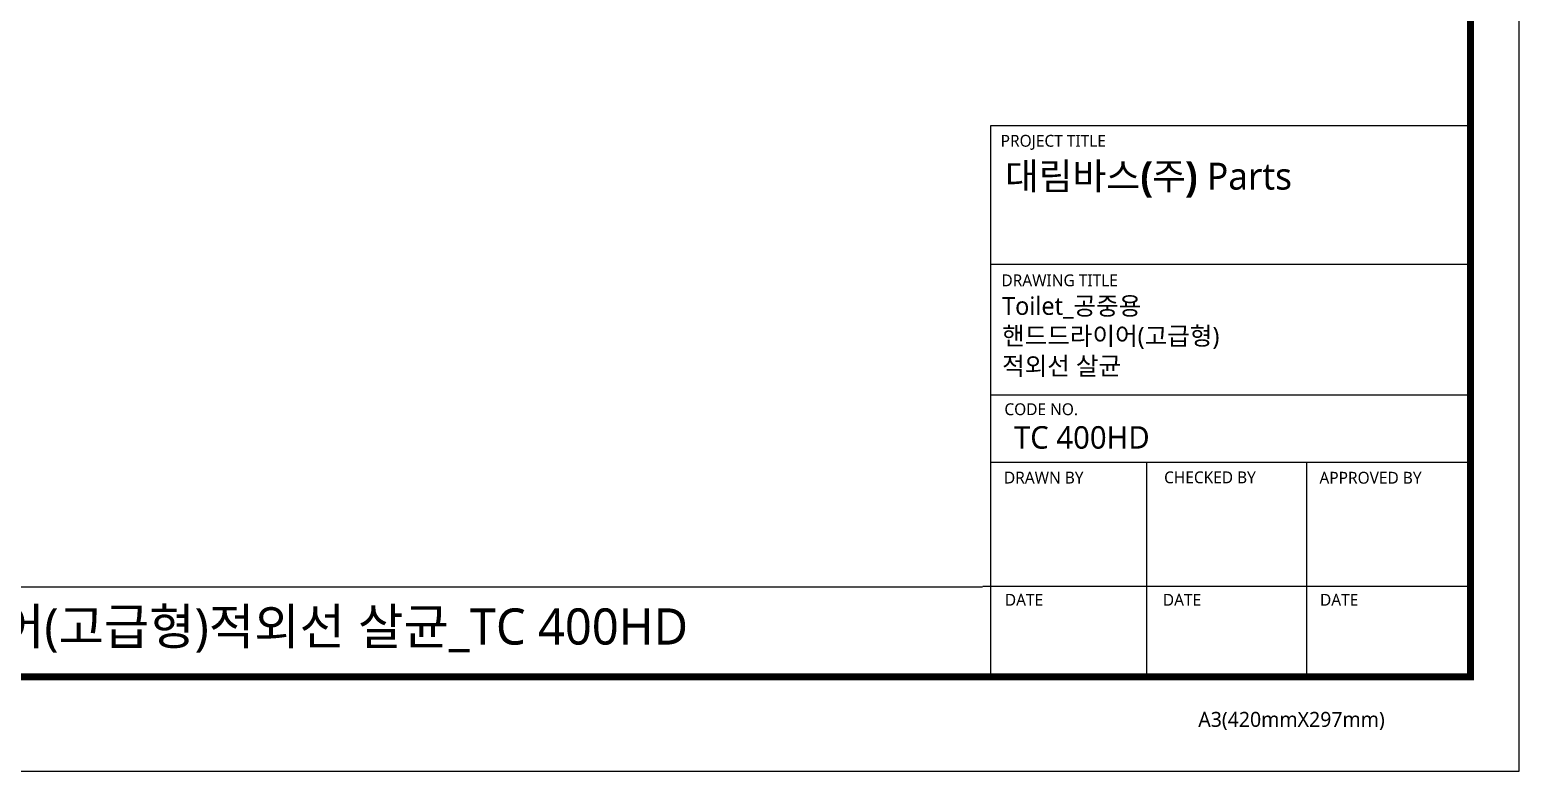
# Model space of a CAD drawing. Extents: x 16296660632 to 16296681399, y -37409619871 to -37409615168.
# Drawn here: x 16296681076.3 to 16296681399, y -37409615645.3 to -37409615484.7 of the extents above; entities that cross this region are included whole.
import ezdxf

# ---------------------------------------------------------------- set-up
doc = ezdxf.new("R2010")
doc.units = 0
doc.header["$LTSCALE"] = 10
doc.header["$MEASUREMENT"] = 0
doc.layers.get('0').update_dxf_attribs({"linetype": 'CONTINUOUS'})
doc.styles.add('Daelim Dimension', font='')
doc.styles.get('Daelim Dimension').set_extended_font_data('NanumGothic')

msp = doc.modelspace()

# ---------------------------------------------------------------- linework, layer by layer
at = {"color": 5, "ltscale": 40}
for p, q in [((16296681388.49535, -37409615505.471916), (16296681284.45225, -37409615505.471916)), ((16296681388.49535, -37409615535.544907), (16296681284.45225, -37409615535.544907)), ((16296681388.49535, -37409615535.544907), (16296681284.45225, -37409615535.544907)), ((16296681388.49535, -37409615563.83461), (16296681284.45225, -37409615563.83461)), ((16296681388.49535, -37409615563.83461), (16296681284.45225, -37409615563.83461)), ((16296681388.49535, -37409615578.425262), (16296681284.45225, -37409615578.425262)), ((16296681388.49535, -37409615578.425262), (16296681284.45225, -37409615578.425262)), ((16296681318.246361, -37409615578.425262), (16296681318.246361, -37409615624.872253)), ((16296681352.9289, -37409615578.425262), (16296681352.9289, -37409615624.872253)), ((16296681388.49535, -37409615605.255913), (16296681282.807699, -37409615605.255913)), ((16296681388.49535, -37409615605.255913), (16296681285.26285, -37409615605.255913)), ((16296681388.49535, -37409615624.872253), (16296681299.330139, -37409615624.872253))]:
    msp.add_line(p, q, dxfattribs=at)
at = {"color": 5, "ltscale": 0.5}
msp.add_line((16296681284.45225, -37409615505.471916), (16296681284.45225, -37409615625.501587), dxfattribs=at)
at = {"color": 5}
msp.add_line((16296680758.49523, -37409615605.330307), (16296681282.68251, -37409615605.330307), dxfattribs=at)
at = {"ltscale": 0.5}
msp.add_lwpolyline([(16296680748.02704, -37409615645.297203), (16296681399.02704, -37409615645.297203), (16296681399.02704, -37409615168.297203), (16296680748.02704, -37409615168.297203)], close=True, dxfattribs=at)
at = {"color": 5, "linetype": 'ByBlock', "lineweight": 200, "const_width": 1.5}
msp.add_lwpolyline([(16296680758.49523, -37409615624.872482), (16296681388.49523, -37409615624.872482), (16296681388.49523, -37409615179.372482), (16296680758.49523, -37409615179.372482)], close=True, dxfattribs=at)

# ---------------------------------------------------------------- texts
at = {"color": 5, "ltscale": 40, "style": 'Daelim Dimension'}
for s, height, p in [('PROJECT TITLE', 2.56901127, (16296681286.65481, -37409615510.000397)), ('DRAWING TITLE', 2.56901127, (16296681286.819521, -37409615540.236282)), ('CODE NO.', 2.5690113, (16296681287.46376, -37409615568.158257)), ('DRAWN BY', 2.5690113, (16296681287.36301, -37409615582.96666)), ('CHECKED BY', 2.5690113, (16296681322.073191, -37409615582.921097)), ('APPROVED BY', 2.56901127, (16296681355.73658, -37409615583.004082)), ('DATE', 2.5690113, (16296681287.563669, -37409615609.444656)), ('DATE', 2.5690113, (16296681321.799999, -37409615609.444656)), ('DATE', 2.5690113, (16296681355.85471, -37409615609.444656)), ('A3(420mmX297mm)', 3.24237133, (16296681329.480289, -37409615635.688187))]:
    msp.add_text(s, height=height, dxfattribs=at).set_placement(p)
at = {"attachment_point": 1, "style": 'Daelim Dimension'}
for s, insert, char_height, width in [('{\\fPretendard Variable SemiBold|b0|i0|c129|p2;\\C7;대림바스(주)\\fNanumGothic|b0|i0|c129|p50; }Parts', (16296681287.557489, -37409615513.444618), 5.84072257, 93.87362799), (' Toilet_공중용\\P 핸드드라이어(고급형)\\P 적외선 살균', (16296681285.644421, -37409615542.533836), 3.9007332, 85.08787986), ('TC 400HD', (16296681289.52092, -37409615570.543861), 4.8759165, 82.05668884)]:
    msp.add_mtext(s, dxfattribs=dict(at, insert=insert, char_height=char_height, width=width))
at = {"color": 2, "insert": (16296680862.745411, -37409615610.026733), "char_height": 7.836294375, "width": 463.52827932, "attachment_point": 1, "style": 'Daelim Dimension'}
msp.add_mtext('{\\fPretendard Variable SemiBold|b0|i0|c129|p2;대림바스(주)}_Parts _Toilet_{\\fGulim|b0|i0|c129|p50;공중용}_{\\fGulim|b0|i0|c129|p50;핸드드라이어}({\\fGulim|b0|i0|c129|p50;고급형}){\\fGulim|b0|i0|c129|p50;적외선 살균}_TC 400HD', dxfattribs=at)

doc.saveas('drawing.dxf')
